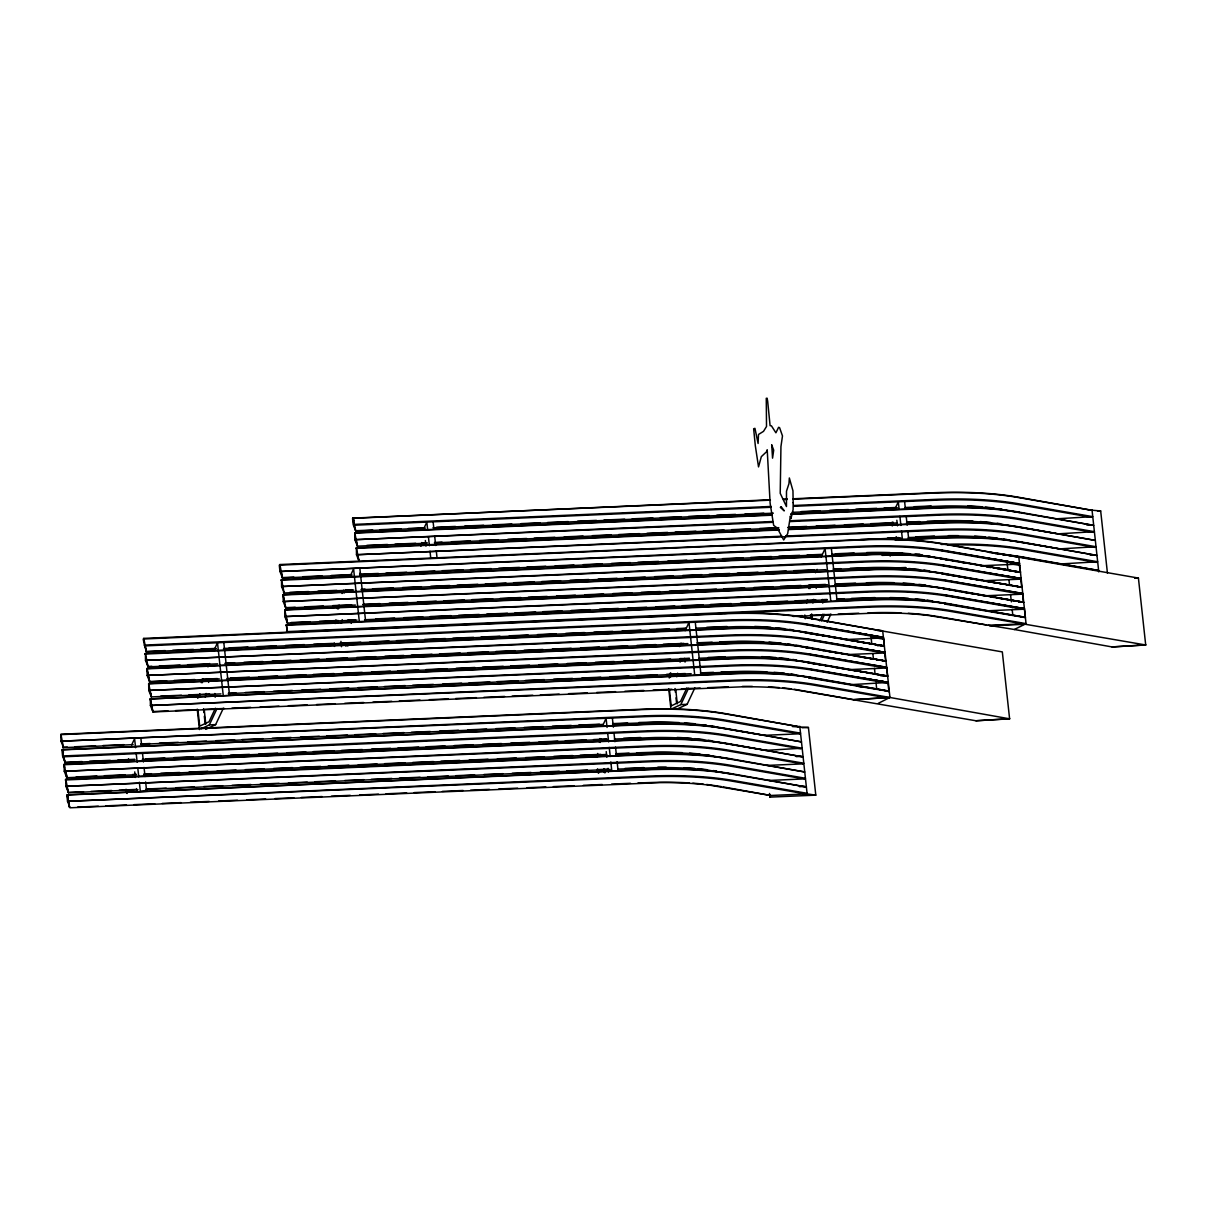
<?xml version="1.0" encoding="UTF-8"?>
<svg xmlns="http://www.w3.org/2000/svg" width="1206" height="1206" viewBox="0 0 1206 1206"><rect width="100%" height="100%" fill="white"/><g stroke="black" fill="none" stroke-linecap="round" stroke-linejoin="round"><path stroke-width="1.5" d="M62.833 747.072L63.541 747.645L60.993 741.177L60.888 734.62L641.728 709.625A179.227 58.687 -6.2 0 1 725.861 714.012L799.834 726.856L725.409 713.62A178.624 58.491 -6.2 0 0 641.547 709.249L60.888 734.228L63.541 747.645L133.142 744.645M66.481 774.177L66.827 777.719L64.265 771.252L64.159 764.694L644.999 739.7A179.227 58.687 -6.2 0 1 729.133 744.087L803.106 756.916L728.68 743.695A178.624 58.491 -6.2 0 0 644.818 739.323L64.159 764.303L66.827 777.719L136.414 774.719M63.315 754.323L62.516 749.65L643.371 724.67A179.227 58.687 -6.2 0 1 727.504 729.057L801.477 741.886L727.052 728.65A178.624 58.491 -6.2 0 0 643.19 724.278L61.943 749.891L62.622 756.207L65.184 762.689L134.786 759.69M616.055 754.082L656.426 752.559A160.639 52.597 -6.2 0 1 707.018 755.197L804.749 771.961L730.323 758.725A178.624 58.491 -6.2 0 0 646.461 754.353L65.787 779.332L68.456 792.749L138.057 789.764M67.4 789.025L68.456 792.749L65.893 786.282L65.787 779.332M352.122 574.976L282.521 577.976L279.973 571.493L279.279 565.177L860.707 539.956A179.227 58.687 -6.2 0 1 944.841 544.343L1138.419 578.066L1145.7 644.984L951.745 611.608A178.624 58.491 -6.2 0 0 867.898 607.236L143.77 638.381L146.439 651.813L216.025 648.813M145.202 646.491L146.439 651.813L144.464 645.089L725.303 620.095A179.227 58.687 -6.2 0 1 809.437 624.497L883.41 637.326L884.36 646.039L809.935 632.818A178.624 58.491 -6.2 0 0 726.072 628.447L145.413 653.426L148.067 666.843L217.668 663.843M876.491 659.712L886.003 661.084L811.563 647.848A178.624 58.491 -6.2 0 0 727.715 643.476L147.042 668.456L149.71 681.872L219.296 678.888M147.011 663.119L148.067 666.843L145.504 660.375L145.413 653.426M807.055 662.561L887.631 676.114L813.206 662.893A178.624 58.491 -6.2 0 0 729.344 658.506L148.685 683.5L151.338 696.917L220.939 693.917M148.474 676.566L149.71 681.872L147.147 675.405L147.042 668.456M700.58 673.28L740.951 671.757A160.639 52.597 -6.2 0 1 791.543 674.395L889.274 691.159L814.834 677.923A178.624 58.491 -6.2 0 0 730.987 673.551L150.313 698.922L152.981 711.947L742.579 686.787A160.639 52.597 -6.2 0 1 793.186 689.425L975.91 720.766L1009.603 718.821L1002.322 651.903L808.759 618.181A179.227 58.687 -6.2 0 0 724.625 613.794L143.182 639.014L144.584 645.903L725.258 620.924A178.624 58.491 -6.2 0 1 809.12 625.296L882.219 637.974L883.41 637.326L802.834 623.758L806.482 624.391M151.006 693.375L151.338 696.917L148.775 690.435L148.685 683.5M151.745 706.641L152.981 711.947L150.418 705.48L150.313 698.53M900.761 537.891L279.867 564.544L282.521 577.976L281.3 572.654M902.405 552.936L281.495 579.589L284.164 593.005L353.75 590.005M905.917 567.89L283.139 594.618L285.792 608.035L355.393 605.05M1005.111 599.352L1023.728 602.276L949.303 589.056A178.624 58.491 -6.2 0 0 865.441 584.669L284.767 609.663L287.435 623.08L357.036 620.08M284.737 604.312L285.792 608.035L283.244 601.568L283.139 594.618M286.41 624.693L287.224 632.215L286.41 624.693L867.069 599.714A178.624 58.491 -6.2 0 1 950.931 604.085L1025.356 617.321L927.64 600.558A160.639 52.597 -6.2 0 0 877.048 597.92L836.663 599.442M771.93 514.796L354.76 532.75L357.413 546.167L427.014 543.167M770.302 499.766L352.529 518.339L353.222 524.655L355.785 531.122L425.371 528.138M356.388 547.78L359.056 561.197L356.494 554.73L356.388 547.78L779.212 529.585M127.746 762.313L128.529 758.83M197.784 698.319L198.568 694.837M201.296 682.671L202.08 679.204M199.035 697.4L199.849 693.721M202.322 682.702L203.151 679.038M205.321 697.128L206.136 693.45M208.608 682.445L209.437 678.767M337.394 608.834L338.177 605.367M335.132 623.562L335.946 619.884M338.419 608.879L339.248 605.201M341.419 623.291L342.233 619.613M420.924 546.212L421.753 542.549M599.231 742.022L600.015 738.539M596.88 757.142L597.709 753.464M600.181 742.444L600.995 738.781M669.27 678.028L670.446 672.812M670.521 677.109L671.335 673.445M676.807 676.837L677.621 673.174M680.094 662.154L680.923 658.476M808.879 588.558L809.648 585.076M806.603 603.271L807.432 599.608M809.904 588.588L810.733 584.91M812.904 603L813.718 599.337M816.191 588.317L817.02 584.639M891.475 525.499L892.259 522.032M892.41 525.937L893.239 522.258M895.41 540.348L896.224 536.685M131.65 744.931L134.605 738.66L135.585 747.735M213.658 650.954L217.502 642.768L223.231 695.395M207.96 666.888L209.558 663.496M215.407 708.208L209.03 721.761L199.714 726.163L197.965 710.108M201.101 728.786L209.362 724.881L217.065 708.495M205.744 729.298L215.648 724.61L223.351 708.224M342.037 593.503L343.589 590.216M349.755 577.116L353.599 568.93L359.328 621.557M344.057 593.05L345.655 589.659M345.911 646.235L347.509 642.843M347.765 646.13L349.303 642.858M423.879 528.409L426.834 522.153L427.617 529.404M603.136 724.64L606.09 718.384L607.07 727.444M685.144 630.678L688.988 622.477L694.716 675.104M679.445 646.597L681.043 643.205M686.892 687.917L680.516 701.485L671.199 705.887L669.451 689.817M668.712 688.822L670.943 709.279L680.847 704.59L688.551 688.219M672.511 709.203L677.229 709.007L687.134 704.319L694.837 687.948M821.241 556.84L825.085 548.64L830.813 601.266M815.542 572.76L817.14 569.368M819.794 620.864L822.989 614.08M821.572 620.924L824.648 614.382M827.075 622.296L830.934 614.11M895.365 508.133L898.319 501.862L899.103 509.113M815.799 795.146L769.91 797.121L770.679 795.478L807.131 793.91L815.799 795.146L808.427 727.474L792.478 726.555M143.77 638.381L144.102 641.969M64.159 764.303L64.491 767.875M279.867 564.544L280.199 568.132M283.44 592.432L284.164 593.005L281.601 586.538L281.495 579.589M354.76 532.75L354.865 539.685L357.413 546.167L356.011 539.278M284.767 609.663L284.872 616.598L287.435 623.08L286.033 616.191M1056.366 518.821L1092.757 516.65L1018.784 503.807A179.227 58.687 -6.2 0 0 934.65 499.42L793.669 505.495M1018.316 564.137L1019.507 563.488L945.534 550.66A179.227 58.687 -6.2 0 0 861.401 546.258L279.973 571.493L861.34 547.087A178.624 58.491 -6.2 0 1 945.202 551.459L1018.316 564.137L983.101 565.659M1057.994 533.851L1094.4 531.68L1020.427 518.851A179.227 58.687 -6.2 0 0 936.293 514.465L789.674 520.766M883.847 653.019L885.053 652.356L811.08 639.527A179.227 58.687 -6.2 0 0 726.947 635.14L145.504 660.375L726.886 635.954A178.624 58.491 -6.2 0 1 810.749 640.326L883.847 653.019L848.647 654.526M1019.944 579.182L1021.135 578.518L947.162 565.689A179.227 58.687 -6.2 0 0 863.029 561.303L281.601 586.538L862.983 562.117A178.624 58.491 -6.2 0 1 946.846 566.488L1019.944 579.182L984.744 580.689M908.284 537.575L948.67 536.037A160.639 52.597 -6.2 0 1 999.261 538.675L1059.637 548.896L1096.028 546.725L1022.055 533.881A179.227 58.687 -6.2 0 0 937.921 529.494L785.664 536.052M885.49 668.049L886.681 667.4L812.708 654.557A179.227 58.687 -6.2 0 0 728.575 650.17L147.147 675.405L728.53 650.999A178.624 58.491 -6.2 0 1 812.392 655.371L885.49 668.049L850.29 669.571M1021.588 594.211L1022.778 593.563L948.805 580.719A179.227 58.687 -6.2 0 0 864.672 576.332L283.244 601.568L864.627 577.161A178.624 58.491 -6.2 0 1 948.474 581.533L1021.588 594.211L986.372 595.734M1061.28 563.926L1097.671 561.755L1023.698 548.926A179.227 58.687 -6.2 0 0 941.268 544.464M851.918 684.601L888.325 682.43L862.697 677.983M1023.216 609.256L1024.407 608.593L950.434 595.764A179.227 58.687 -6.2 0 0 866.3 591.377L284.872 616.598L866.255 592.191A178.624 58.491 -6.2 0 1 950.117 596.563L1023.216 609.256L988.015 610.764M799.337 733.821L800.528 733.158L726.555 720.329A179.227 58.687 -6.2 0 0 642.421 715.942L60.993 741.177L642.376 716.756A178.624 58.491 -6.2 0 1 726.223 721.143L799.337 733.821L764.122 735.328L703.746 725.123A160.639 52.597 -6.2 0 0 653.155 722.484L612.784 724.022M794.392 689.289L853.562 699.646L889.953 697.475L1009.603 718.821M614.412 739.052L654.798 737.529A160.639 52.597 -6.2 0 1 705.389 740.167L765.765 750.373L802.156 748.202L728.183 735.374A179.227 58.687 -6.2 0 0 644.049 730.972L63.209 755.966L65.184 762.689L63.948 757.368M802.608 763.895L803.799 763.232L729.826 750.403A179.227 58.687 -6.2 0 0 645.692 746.017L64.265 771.252L645.647 746.831A178.624 58.491 -6.2 0 1 729.494 751.202L802.608 763.895L767.408 765.403M804.236 778.925L805.427 778.277L731.469 765.433A179.227 58.687 -6.2 0 0 647.321 761.046L65.893 786.282L647.275 761.875A178.624 58.491 -6.2 0 1 731.138 766.247L804.236 778.925L769.036 780.448M993.804 559.071L1019.507 563.488L938.931 549.921L942.564 550.554M857.722 632.909L883.018 637.522L848.391 631.582M994.754 567.8L998.086 568.599M939.881 558.649L1020.457 572.202L1019.1 563.684L984.488 557.745M803.784 632.487L884.36 646.039L856.622 641.562M804.477 638.803L885.053 652.356L850.019 646.612M941.509 573.679L1022.085 587.247L1014.397 586.191M942.188 579.845L1022.763 593.412L1023.336 602.487M806.09 653.682L886.666 667.25L887.646 676.114M943.152 588.724L1023.728 602.276L925.997 585.528A160.639 52.597 -6.2 0 0 875.405 582.89L835.034 584.413M807.749 668.878L888.325 682.43L853.305 676.687M944.811 604.055L1025.386 617.623L1024.422 608.593L943.831 595.04L947.479 595.658M986.116 572.775L1021.135 578.518L940.559 564.966L944.208 565.584M885.264 691.038L889.304 691.46L808.729 677.893L812.362 678.511M793.156 616.432L878.677 612.95A160.639 52.597 -6.2 0 1 929.268 615.603L1014.352 629.502L1026.05 623.638L1018.814 557.172L944.388 543.936A178.624 58.491 -6.2 0 0 860.526 539.564M878.27 703.339L889.953 697.475L882.717 631.009L808.291 617.774A178.624 58.491 -6.2 0 0 724.444 613.402M355.815 548.413L779.347 529.977M280.908 580.222L862.35 554.986A179.227 58.687 -6.2 0 1 946.484 559.373M144.826 654.059L726.253 628.823A179.227 58.687 -6.2 0 1 810.387 633.21L884.36 646.039M285.822 625.326L867.25 600.091A179.227 58.687 -6.2 0 1 951.383 604.477M286.515 631.643L867.943 606.407A179.227 58.687 -6.2 0 1 952.077 610.794L1026.05 623.638M65.214 779.965L646.642 754.73A179.227 58.687 -6.2 0 1 730.776 759.132M1134.68 578.292L1138.419 578.066M988.332 625.251L1018.769 624.075M1014.352 629.502L1112.007 646.929L1145.685 644.878M853.562 699.646L889.953 697.475L815.98 684.631A179.227 58.687 -6.2 0 0 731.846 680.244L150.418 705.48L731.801 681.073A178.624 58.491 -6.2 0 1 815.663 685.445L888.762 698.123M975.91 720.766L1009.588 718.716M1112.007 646.929L1145.7 644.984M783.448 499.194L787.217 499.028M792.855 498.787L933.791 492.726A178.624 58.491 -6.2 0 1 1017.638 497.098L1092.078 510.334L1018.105 497.49A179.227 58.687 -6.2 0 0 933.972 493.103L792.99 499.178M770.423 500.143L353.117 518.098L353.916 522.771M783.583 499.585L787.352 499.42M771.116 506.46L353.81 524.414L355.785 531.122L354.549 525.816M771.116 507.274L353.946 525.228L353.117 517.706L354.036 520.66M793.669 506.309L934.605 500.249A178.624 58.491 -6.2 0 1 1018.467 504.621L1091.566 517.299M355.785 530.73L372.714 530.007M380.222 529.69L400.92 528.801M408.427 528.469L423.472 527.821M436.632 527.263L455.446 526.449M464.838 526.042L483.651 525.243M493.043 524.836L511.857 524.022M521.248 523.615L540.062 522.816M547.584 522.484L568.267 521.595M577.659 521.188L596.473 520.389M603.995 520.057L624.678 519.168M632.2 518.851L652.883 517.962M660.406 517.63L681.089 516.741M688.611 516.424L709.294 515.535M716.816 515.203L735.615 514.389M745.022 513.997L763.82 513.183M801.417 511.57L820.231 510.756M829.622 510.349L848.436 509.535M855.958 509.218L876.641 508.329M884.164 507.997L895.44 507.515M914.238 506.716L931.168 505.977M432.909 527.806L773.348 513.168M792.161 512.354L897.49 507.816M905.013 507.5L945.398 505.962A160.639 52.597 -6.2 0 1 995.99 508.615L1093.706 525.364L1019.281 512.143A178.624 58.491 -6.2 0 0 935.419 507.756L790.729 513.982M772.066 515.188L354.76 533.142L355.092 536.323M790.865 514.374L935.6 508.148A179.227 58.687 -6.2 0 1 1019.733 512.535M772.76 521.505L354.865 539.685L772.76 522.319M789.659 521.58L936.248 515.279A178.624 58.491 -6.2 0 1 1020.095 519.65L1093.209 532.343M1088.355 509.882L1100.671 510.952L1107.44 573.136M1097.52 511.088L1100.671 510.952M366.82 545.368L387.503 544.479M395.025 544.162L415.708 543.273M423.231 542.941L426.999 542.775M434.522 542.459L442.029 542.127M451.436 541.735L470.234 540.921M479.641 540.514L498.44 539.7M507.847 539.308L526.645 538.494M534.168 538.162L554.85 537.273M564.257 536.881L583.056 536.067M592.463 535.66L611.261 534.846M618.784 534.529L639.466 533.64M646.989 533.308L667.672 532.419M675.194 532.102L695.877 531.213M703.4 530.881L724.082 529.992M731.605 529.675L750.403 528.861M759.81 528.454L778.609 527.655M788.015 527.248L806.814 526.434M816.221 526.027L835.019 525.228M844.426 524.821L863.225 524.007M870.747 523.69L891.43 522.801M906.475 522.153L919.635 521.58M927.158 521.263L946.8 520.63A159.991 52.386 -6.2 0 1 973.001 521.113M434.537 542.851L778.744 528.032M788.151 527.625L897.249 522.937M906.656 522.53L947.027 521.007A160.639 52.597 -6.2 0 1 997.618 523.645L1056.185 533.534M788.603 529.193L937.062 522.801A178.624 58.491 -6.2 0 1 1020.924 527.173L1095.35 540.409L1021.376 527.565A179.227 58.687 -6.2 0 0 937.243 523.178L788.739 529.57M781.91 536.218L356.494 554.73L937.876 530.323A178.624 58.491 -6.2 0 1 1021.738 534.695L1094.837 547.373M1086.832 525.062L1092.38 524.821M887.435 538.072L898.711 537.59M915.64 536.866L934.439 536.052M895.47 539.7L938.69 537.831A178.624 58.491 -6.2 0 1 1022.552 542.203L1096.978 555.438L1023.005 542.61A179.227 58.687 -6.2 0 0 938.871 538.223L903.158 539.76M282.521 577.584L293.812 577.086M303.203 576.694L322.017 575.88M331.409 575.473L350.222 574.659M359.614 574.267L378.428 573.453M385.95 573.121L406.633 572.232M416.025 571.84L434.838 571.026M442.361 570.694L463.044 569.805M470.566 569.488L491.249 568.599M498.771 568.267L519.454 567.378M526.977 567.061L545.775 566.247M555.182 565.84L573.981 565.041M583.387 564.634L602.186 563.82M611.593 563.413L630.391 562.614M637.914 562.282L658.597 561.393M667.988 560.986L686.802 560.187M694.324 559.855L715.007 558.966M722.53 558.649L743.213 557.76M750.735 557.428L771.418 556.539M778.94 556.222L799.623 555.333M807.146 555.001L822.191 554.353M835.351 553.795L854.15 552.981M359.644 574.644L822.356 554.745M831.763 554.338L872.134 552.815A160.639 52.597 -6.2 0 1 922.726 555.453L1020.457 572.202L946.017 558.981A178.624 58.491 -6.2 0 0 862.169 554.609M874.018 553.765L892.832 552.951M882.083 555.378L910.334 554.217M891.641 555.363L910.44 554.549M914.193 554.383L919.831 554.142M1090.103 555.137L1095.666 554.896M289.802 592.372L308.6 591.558M318.007 591.166L336.806 590.352M346.212 589.945L351.851 589.704M361.257 589.297L365.011 589.131M372.533 588.814L393.216 587.925M402.623 587.518L421.422 586.704M430.828 586.312L449.627 585.498M457.149 585.166L477.832 584.277M485.355 583.96L506.038 583.071M513.56 582.739L534.243 581.85M541.765 581.533L560.579 580.719M569.971 580.312L588.784 579.513M598.176 579.106L616.99 578.292M624.497 577.976L645.195 577.086M654.587 576.679L673.385 575.865M682.792 575.458L701.591 574.659M709.113 574.327L729.796 573.438M737.318 573.121L758.001 572.232M765.524 571.9L786.206 571.011M793.729 570.694L814.412 569.805M833.225 568.991L840.748 568.674M850.14 568.267L873.551 567.468A159.991 52.386 -6.2 0 1 905.118 568.267M361.287 589.689L825.869 569.699M833.391 569.368L873.777 567.845A160.639 52.597 -6.2 0 1 924.369 570.483L1022.085 587.247L947.66 574.011A178.624 58.491 -6.2 0 0 863.798 569.639M888.822 568.237L905.751 567.498M1015.422 571.825L1019.13 571.659M285.792 607.658L295.199 607.251M304.605 606.844L323.404 606.03M332.811 605.623L351.609 604.824M362.885 604.342L379.815 603.603M389.221 603.196L408.02 602.397M417.427 601.99L436.225 601.176M443.748 600.859L464.431 599.97M471.953 599.638L492.636 598.749M500.158 598.432L520.841 597.543M528.364 597.211L547.162 596.412M556.569 596.005L575.368 595.191M584.774 594.784L603.573 593.985M612.98 593.578L631.778 592.764M641.185 592.357L659.984 591.558M669.39 591.151L688.189 590.337M695.711 590.02L716.394 589.131M723.917 588.799L744.599 587.91M754.006 587.503L772.805 586.704M780.327 586.372L801.01 585.483M808.533 585.166L825.462 584.428M836.738 583.945L855.536 583.131M362.916 604.719L827.512 584.729M291.189 622.522L310.002 621.723M319.394 621.316L338.208 620.502M347.599 620.095L355.122 619.778M375.805 618.889L394.618 618.075M404.01 617.668L422.824 616.869M430.346 616.537L451.029 615.648M458.551 615.331L479.234 614.442M486.757 614.11L507.44 613.221M514.962 612.904L535.645 612.015M543.167 611.683L561.966 610.869M571.373 610.477L590.171 609.663M599.578 609.256L618.376 608.442M627.783 608.05L646.582 607.236M655.974 606.829L674.787 606.015M682.31 605.698L702.992 604.809M710.515 604.477L731.198 603.588M740.59 603.196L759.403 602.382M766.926 602.05L787.608 601.161M795.131 600.844L815.814 599.955M823.336 599.623L827.09 599.472M836.497 599.065L844.019 598.734M851.542 598.417L875.074 597.588M364.559 619.763L827.256 599.849M1018.693 601.9L1022.402 601.734M798.643 615.799L802.397 615.633M809.919 615.316L830.602 614.427M838.125 614.095L858.808 613.206M146.439 651.421L165.237 650.607M172.76 650.29L193.442 649.386M200.965 649.069L216.01 648.421M229.17 647.863L247.969 647.049M257.375 646.642L276.174 645.828M285.581 645.421L304.379 644.622M313.786 644.215L332.585 643.401M340.107 643.084L360.79 642.195M370.197 641.788L388.995 640.974M396.518 640.657L417.201 639.768M424.723 639.436L445.406 638.547M452.928 638.23L473.611 637.341M481.134 637.009L499.932 636.21M509.339 635.803L528.138 634.989M537.544 634.582L556.343 633.783M565.75 633.376L584.548 632.562M593.955 632.155L612.754 631.356M622.16 630.949L640.959 630.135M650.366 629.728L669.164 628.929M676.687 628.597L686.093 628.19M706.776 627.301L727.067 626.517M223.547 648.481L686.259 628.582M695.666 628.175L736.037 626.653A160.639 52.597 -6.2 0 1 786.629 629.291L847.019 639.497L882.219 637.974M877.697 630.617L881.405 630.467M989.659 625.808L1024.859 624.286M148.067 666.451L151.835 666.285M159.358 665.968L180.041 665.079M187.563 664.747L208.246 663.858M225.16 663.134L234.567 662.727M243.974 662.32L262.772 661.521M272.179 661.114L290.978 660.3M300.384 659.893L319.183 659.094M326.705 658.762L347.388 657.873M356.795 657.466L375.594 656.667M384.985 656.26L403.799 655.446M411.321 655.129L432.004 654.24M439.527 653.908L460.21 653.019M467.732 652.702L488.415 651.813M495.937 651.481L514.736 650.682M524.143 650.275L542.941 649.461M552.348 649.054L571.147 648.255M580.553 647.848L599.352 647.034M608.759 646.627L627.557 645.828M636.964 645.421L655.763 644.607M663.285 644.29L683.968 643.401M697.128 642.828L712.173 642.18M719.696 641.863L737.454 641.306A159.991 52.386 -6.2 0 1 763.639 641.788M225.19 663.526L687.902 643.612M697.309 643.205L737.68 641.682A160.639 52.597 -6.2 0 1 788.272 644.321L886.003 661.084L805.412 647.516L809.06 648.15M877.486 645.738L883.033 645.496M149.71 681.496L166.624 680.757M174.146 680.44L194.829 679.551M202.352 679.219L217.397 678.571M230.557 678.013L249.371 677.199M258.762 676.792L277.576 675.993M286.968 675.586L305.781 674.772M313.289 674.456L333.987 673.566M343.378 673.159L362.192 672.345M371.584 671.938L390.382 671.139M397.905 670.807L418.588 669.918M426.11 669.601L446.793 668.712M456.2 668.305L474.998 667.491M482.521 667.174L503.204 666.285M510.726 665.953L529.54 665.139M538.931 664.747L557.745 663.933M567.137 663.526L585.95 662.712M595.342 662.32L614.155 661.506M623.547 661.099L642.361 660.285M649.883 659.968L670.566 659.079M679.958 658.672L689.365 658.265M708.163 657.466L725.092 656.727M226.818 678.556L689.53 658.657M698.937 658.25L739.308 656.727A160.639 52.597 -6.2 0 1 789.9 659.365L887.631 676.114M160.745 696.118L181.428 695.229M188.95 694.912L209.633 694.023M228.431 693.209L235.954 692.877M245.361 692.485L264.159 691.671M273.566 691.264L292.365 690.45M301.771 690.058L320.57 689.244M329.977 688.837L348.775 688.023M358.182 687.631L376.981 686.817M384.503 686.5L405.186 685.596M412.708 685.279L433.391 684.39M442.798 683.983L461.596 683.169M469.119 682.852L489.802 681.963M497.324 681.631L518.007 680.742M525.53 680.425L544.328 679.611M553.735 679.204L572.533 678.405M581.94 677.998L600.739 677.184M610.146 676.777L628.944 675.978M636.466 675.646L657.149 674.757M666.556 674.35L685.355 673.551M700.4 672.903L713.56 672.33M721.082 672.013L740.725 671.38A159.991 52.386 -6.2 0 1 766.91 671.863M228.462 693.601L691.174 673.687M880.757 675.812L886.304 675.571M152.981 711.555L168.026 710.922M175.548 710.59L196.231 709.701M203.754 709.384L224.437 708.48M231.959 708.163L250.758 707.349M260.164 706.957L278.963 706.143M288.37 705.736L307.168 704.922M316.575 704.53L335.374 703.716M344.78 703.309L363.579 702.495M372.971 702.103L391.784 701.289M399.307 700.957L419.99 700.068M429.381 699.676L448.195 698.862M455.717 698.53L476.4 697.641M483.923 697.324L504.605 696.435M512.128 696.103L532.811 695.214M540.333 694.897L559.132 694.083M568.539 693.676L587.337 692.877M596.744 692.47L615.542 691.656M624.949 691.249L643.748 690.45M653.155 690.043L671.953 689.229M681.36 688.822L700.158 688.023M707.681 687.691L728.364 686.802M209.362 724.881L215.648 724.61M680.847 704.59L687.134 704.319M63.541 747.253L67.31 747.087M74.832 746.77L95.515 745.881M103.038 745.549L123.721 744.66M140.635 743.936L150.041 743.529M159.448 743.122L178.247 742.323M187.654 741.916L206.452 741.102M215.859 740.695L234.657 739.896M242.18 739.564L262.863 738.675M272.27 738.268L291.068 737.469M300.475 737.062L319.273 736.248M326.796 735.931L347.479 735.042M355.001 734.71L375.684 733.821M383.207 733.504L403.889 732.615M411.412 732.283L430.21 731.484M439.617 731.077L458.416 730.263M467.822 729.856L486.621 729.057M496.028 728.65L514.826 727.836M524.233 727.429L543.032 726.63M552.438 726.223L571.237 725.409M578.759 725.092L599.442 724.203M612.603 723.63L627.648 722.982M140.665 744.328L603.377 724.414M802.141 727.746L808.427 727.474M65.184 762.298L82.114 761.559M89.636 761.242L110.319 760.353M117.841 760.021L134.755 759.298M146.032 758.815L164.845 758.001M174.237 757.594L193.05 756.795M202.442 756.388L221.256 755.574M230.648 755.167L249.461 754.368M258.853 753.961L277.666 753.147M287.058 752.74L305.872 751.941M313.394 751.609L334.077 750.72M341.599 750.403L362.282 749.514M371.674 749.107L390.488 748.293M398.01 747.976L418.693 747.087M426.215 746.755L445.014 745.956M454.421 745.549L473.219 744.735M482.626 744.328L501.425 743.529M510.831 743.122L529.63 742.308M539.022 741.901L557.835 741.102M565.358 740.77L586.041 739.881M593.563 739.564L606.724 738.992M623.638 738.268L640.567 737.529M142.308 759.358L606.889 739.368M76.219 776.92L96.902 776.031M104.425 775.714L125.107 774.825M132.63 774.493L136.399 774.342M143.921 774.011L151.428 773.694M160.835 773.287L179.634 772.473M189.041 772.066L207.839 771.267M217.246 770.86L236.044 770.046M245.451 769.639L264.25 768.84M273.656 768.433L292.455 767.619M299.977 767.302L320.66 766.413M328.183 766.081L348.866 765.192M358.272 764.785L377.071 763.986M384.593 763.654L405.276 762.765M412.799 762.448L433.482 761.559M441.004 761.227L459.818 760.413M469.209 760.021L488.023 759.207M497.415 758.8L516.228 757.986M525.62 757.594L544.419 756.78M553.825 756.373L572.624 755.559M580.146 755.242L600.829 754.353M615.874 753.705L629.035 753.132M636.557 752.815L656.2 752.182A159.991 52.386 -6.2 0 1 682.4 752.665M143.936 774.403L606.648 754.489M128.545 777.297L131.68 777.161M796.231 756.614L801.794 756.373M68.456 792.372L83.5 791.724M91.023 791.392L111.706 790.503M119.228 790.186L136.142 789.448M147.434 788.965L166.232 788.151M175.639 787.759L194.437 786.945M203.844 786.538L222.643 785.724M232.049 785.332L250.848 784.518M260.255 784.111L279.053 783.297M288.46 782.905L307.259 782.091M314.781 781.759L335.464 780.87M344.871 780.478L363.669 779.664M371.192 779.332L391.875 778.443M399.397 778.126L420.08 777.237M427.602 776.905L448.285 776.016M455.808 775.699L474.606 774.885M484.013 774.478L502.812 773.679M512.218 773.272L531.017 772.458M540.424 772.051L559.222 771.252M566.745 770.92L587.428 770.031M596.834 769.624L608.11 769.142M625.04 768.418L643.838 767.604M145.579 789.433L610.161 769.443M617.683 769.126L658.069 767.604A160.639 52.597 -6.2 0 1 708.661 770.242L806.377 786.99L731.952 773.77A178.624 58.491 -6.2 0 0 648.089 769.383L66.843 795.01L67.536 801.312L70.099 807.794L659.697 782.634A160.639 52.597 -6.2 0 1 710.289 785.272L770.679 795.478L723.178 786.915M77.621 807.085L98.304 806.181M105.827 805.864L126.509 804.975M134.017 804.658L154.715 803.754M162.222 803.437L181.036 802.623M190.427 802.231L209.241 801.417M218.633 801.01L237.446 800.196M246.838 799.804L265.652 798.99M275.043 798.583L293.857 797.769M301.379 797.452L322.062 796.563M331.454 796.156L350.268 795.342M359.659 794.95L378.473 794.136M385.995 793.804L406.678 792.915M414.201 792.598L434.884 791.709M442.406 791.377L463.089 790.488M470.611 790.171L489.41 789.357M498.817 788.95L517.615 788.151M527.007 787.744L545.821 786.93M553.343 786.613L574.026 785.724M583.418 785.317L602.231 784.503M611.623 784.096L630.437 783.297M637.959 782.965L659.471 782.257A159.991 52.386 -6.2 0 1 689.259 782.95M799.503 786.689L805.065 786.448M866.662 552.574L871.908 552.423A159.991 52.386 -6.2 0 1 888.928 552.544M866.436 582.754L875.179 582.498A159.991 52.386 -6.2 0 1 894.053 582.679M867.958 612.874L878.45 612.573A159.991 52.386 -6.2 0 1 901.003 612.889M638.924 722.5L652.928 722.108A159.991 52.386 -6.2 0 1 679.129 722.59M998.839 508.706L1002.111 509.203M997.196 523.253L1000.467 523.751M1003.739 539.022L1007.01 539.519M927.218 555.8L930.489 556.283M1009.09 569.745L1002.533 568.75A160.639 52.597 -6.2 0 0 994.121 567.8M923.947 570.091L928.846 570.83M927.218 600.166L932.117 600.905M938.675 616.673L928.846 615.196A159.991 52.386 -6.2 0 0 908.239 613.266M789.478 629.381L792.764 629.879M787.85 643.929L791.121 644.426M796.035 645.165L799.307 645.647M792.749 659.456L796.035 659.953M791.121 674.003L794.392 674.501M703.324 724.731L706.595 725.228M711.51 725.967L714.781 726.449M708.239 740.258L711.51 740.755M706.595 754.805L709.867 755.303M713.138 770.589L716.409 771.071M721.324 786.598L709.867 784.88A159.991 52.386 -6.2 0 0 706.565 784.473M945.338 559.584L948.986 560.202M952.634 560.835L956.283 561.453M959.916 562.086L963.564 562.72M979.965 565.524L983.614 566.157M987.247 566.775L990.895 567.408M994.543 568.026L998.191 568.659M1001.824 569.277L1018.226 572.096L1001.749 569.232M943.333 573.996L946.981 574.614M950.63 575.247L954.263 575.865M957.911 576.498L981.594 580.568M985.242 581.186L988.89 581.82M992.538 582.438L996.171 583.071M999.819 583.689L1003.467 584.322M1007.116 584.94L1010.749 585.573M955.906 590.91L959.554 591.528M963.187 592.161L966.835 592.779M970.483 593.412L974.131 594.03M977.78 594.664L986.885 596.231M990.533 596.849L994.181 597.483M997.814 598.101L1001.462 598.734M989.387 602.849L1024.015 608.804M807.432 633.105L811.065 633.738M814.713 634.356L818.361 634.989M822.01 635.607L825.643 636.24M829.291 636.858L838.411 638.426M842.044 639.044L845.692 639.677M849.341 640.311L852.989 640.929M812.708 648.768L816.356 649.401M819.99 650.019L823.638 650.652M827.286 651.27L830.934 651.903M834.567 652.521L838.215 653.155M841.863 653.773L845.512 654.406M854.617 655.958L858.265 656.592M861.913 657.21L865.546 657.843M869.194 658.461L872.843 659.094M810.703 663.179L814.352 663.813M817.985 664.431L821.633 665.064M825.281 665.682L828.929 666.315M832.562 666.933L856.26 671.003M859.908 671.621L863.556 672.255M867.189 672.873L870.838 673.506M874.486 674.124L878.134 674.757M881.767 675.39L885.415 676.008M857.933 686.335L861.566 686.968M1096.48 562.418L1023.366 549.725A178.624 58.491 -6.2 0 0 947.991 545.052M1010.824 563.835L1020.035 565.418M940.303 616.929L986.478 624.934M872.888 637.341L883.938 639.255M888.325 682.43L814.352 669.601A179.227 58.687 -6.2 0 0 730.218 665.215L148.775 690.435L730.158 666.029A178.624 58.491 -6.2 0 1 814.02 670.4L887.134 683.093M800.965 748.851L727.866 736.173A178.624 58.491 -6.2 0 0 644.004 731.801L63.345 756.78L62.516 749.258L63.451 752.212M359.056 560.805L358.001 557.474M66.827 777.327L65.41 770.83M1001.839 624.949L1003.166 625.492M359.765 573.287L360.7 576.242M283.938 599.684L283.139 595.01L863.978 570.016A179.227 58.687 -6.2 0 1 948.112 574.418M285.113 613.236L284.767 610.055L865.622 585.061A179.227 58.687 -6.2 0 1 949.755 589.448M147.841 673.521L147.042 668.848L727.896 643.853A179.227 58.687 -6.2 0 1 812.03 648.255M149.016 687.073L148.685 683.892L729.524 658.898A179.227 58.687 -6.2 0 1 813.658 663.285M151.579 705.058L150.313 698.922L731.168 673.928A179.227 58.687 -6.2 0 1 815.301 678.315M68.35 797.317C65.139 788.046 70.491 809.678 69.375 807.221L68.863 802.487M68.229 799.427L67.43 794.769L648.27 769.775A179.227 58.687 -6.2 0 1 732.404 774.162M1092.003 509.731L1098.772 571.915M1020.743 578.729L1021.693 587.443M1007.146 563.187L1007.945 570.559M1008.94 579.769L1009.543 585.287M1010.553 594.498L1011.352 601.869M1012.151 609.241L1012.754 614.759M904.606 501.59L905.389 508.842M906.188 516.108L907.168 525.183M907.771 530.625L908.751 539.7M899.902 516.379L900.882 525.454M901.485 530.896L902.465 539.971M896.842 520.253L897.46 525.816M889.772 552.423L890.179 556.147M884.646 652.567L885.596 661.28M887.933 682.641L888.912 691.656M871.049 637.024L871.848 644.396M872.858 653.607L873.461 659.124M874.456 668.335L875.059 673.868M876.053 683.078L876.656 688.596M831.371 548.368L837.1 600.995M822.371 599.397L822.778 603.106M811.638 613.929L812.226 619.281M811.095 614.713L811.502 618.437M804.809 614.985L805.216 618.708M799.774 726.253L807.131 793.91M769.503 793.458L769.91 797.121M695.274 622.206L701.003 674.832M684.661 658.386L685.068 662.094M675.737 689.546L677.29 703.822M674.998 688.551L675.405 692.274M676.008 697.852L676.611 703.43M612.377 718.113L613.357 727.173M613.944 732.63L614.939 741.705M615.527 747.147L616.522 756.222M617.11 761.664L618.09 770.74L611.804 771.011L610.824 761.936M607.658 732.901L608.653 741.961M609.241 747.418L610.236 756.494M606.226 751.609L606.829 757.187M608.05 768.312L608.442 772.036M604.523 769.368L604.915 772.94M603.814 768.674L604.221 772.383M598.236 769.639L598.628 773.212M597.528 768.946L597.935 772.654M433.12 521.881L433.904 529.133M434.703 536.399L435.683 545.474M436.286 550.916L437.069 558.167M428.416 536.67L429.396 545.73M429.999 551.187L430.783 558.438M425.356 540.529L425.974 546.107M359.885 568.659L365.614 621.286M350.886 619.673L351.293 623.381M340.936 641.351L341.509 646.702M334.137 642.708L334.529 646.431M223.788 642.496L229.517 695.123M214.789 693.51L215.196 697.219M204.251 709.837L205.804 724.113M203.513 708.842L203.92 712.55M204.327 716.274L205.141 723.721M197.226 709.113L199.457 729.57M140.891 738.389L141.675 745.655M142.459 752.906L143.454 761.981M144.042 767.423L145.037 776.498M145.624 781.94L146.604 791.015L140.318 791.287L139.338 782.212M136.172 753.177L137.167 762.252M137.755 767.694L138.75 776.77M134.74 771.9L135.343 777.463M136.564 788.603L136.956 792.312M126.751 789.915L127.143 793.488M126.057 789.221L126.449 792.945M774.071 672.315A159.991 52.386 -6.2 0 1 784.458 673.219M742.368 686.41A159.991 52.386 -6.2 0 1 752.363 686.395M768.554 686.892A159.991 52.386 -6.2 0 1 779.212 687.616M782.679 687.917A159.991 52.386 -6.2 0 1 791.106 688.837M769.021 642.105A159.991 52.386 -6.2 0 1 781.171 643.16M754.7 626.442A159.991 52.386 -6.2 0 1 770.92 627.331M776.136 627.783A159.991 52.386 -6.2 0 1 784.563 628.688M761.649 656.652A159.991 52.386 -6.2 0 1 775.94 657.541M779.408 657.843A159.991 52.386 -6.2 0 1 787.835 658.762M890.118 597.573A159.991 52.386 -6.2 0 1 908.389 598.342M915.399 598.9A159.991 52.386 -6.2 0 1 923.902 599.759M908.646 568.523A159.991 52.386 -6.2 0 1 918.957 569.503M898.108 552.921A159.991 52.386 -6.2 0 1 910.5 553.78M915.64 554.278A159.991 52.386 -6.2 0 1 922.304 555.062M903.173 583.086A159.991 52.386 -6.2 0 1 913.771 583.855M918.912 584.352A159.991 52.386 -6.2 0 1 925.575 585.136M692.817 783.191A159.991 52.386 -6.2 0 1 703.204 784.096M677.124 737.454A159.991 52.386 -6.2 0 1 691.415 738.343M694.882 738.66A159.991 52.386 -6.2 0 1 703.309 739.564M657.843 767.212A159.991 52.386 -6.2 0 1 666.194 767.182M684.028 767.709A159.991 52.386 -6.2 0 1 694.686 768.418M698.153 768.735A159.991 52.386 -6.2 0 1 706.58 769.639M684.495 722.922A159.991 52.386 -6.2 0 1 694.957 723.781M689.546 753.117A159.991 52.386 -6.2 0 1 699.932 754.036M1002.337 554.654A179.227 58.687 -6.2 0 1 1024.648 557.639M995.191 553.675A178.624 58.491 -6.2 0 1 998.583 553.961M1003.603 554.443A178.624 58.491 -6.2 0 1 1024.196 557.247L1098.621 570.483L1000.89 553.72A160.639 52.597 -6.2 0 0 989.041 552.438M987.186 567.182A160.639 52.597 -6.2 0 1 990.684 567.483M980.146 521.565A159.991 52.386 -6.2 0 1 990.533 522.469M967.725 505.902A159.991 52.386 -6.2 0 1 982.016 506.791M985.483 507.093A159.991 52.386 -6.2 0 1 993.91 508.012M948.444 535.66A159.991 52.386 -6.2 0 1 958.453 535.645M974.629 536.142A159.991 52.386 -6.2 0 1 985.287 536.866M988.754 537.167A159.991 52.386 -6.2 0 1 997.181 538.087M793.156 502.721L793.096 509.625L790.985 518.61L790.367 516.078L787.684 533.64L783.689 539.971L777.237 528.032L773.664 525.379L770.121 503.173L767.212 449.793L766.865 451.436L761.333 456.652L758.529 466.903L755.318 445.707L753.644 428.763L754.941 428.341L758.092 443.491L758.499 434.477L763.504 431.356L766.519 426.502L766.262 398.297L767.122 398.206L767.679 401.342L770.091 425.658L771.418 425.824L775.91 432.818L778.579 427.331L779.573 427.633L782.483 435.939L780.945 446.582L780.222 493.329L786.463 506.55L786.493 491.204L788.98 483.591L789.342 477.968L792.96 490.812L793.156 502.721M771.719 444.954L772.549 458.159L773.694 450.155L771.719 444.954M807.07 793.307L805.879 793.97L732.766 781.277A178.624 58.491 -6.2 0 0 648.918 776.905L67.536 801.312L648.964 776.091A179.227 58.687 -6.2 0 1 733.097 780.478L807.07 793.307M781.232 506.791L780.342 507.409L784.262 510.877L781.232 506.791"/></g></svg>
